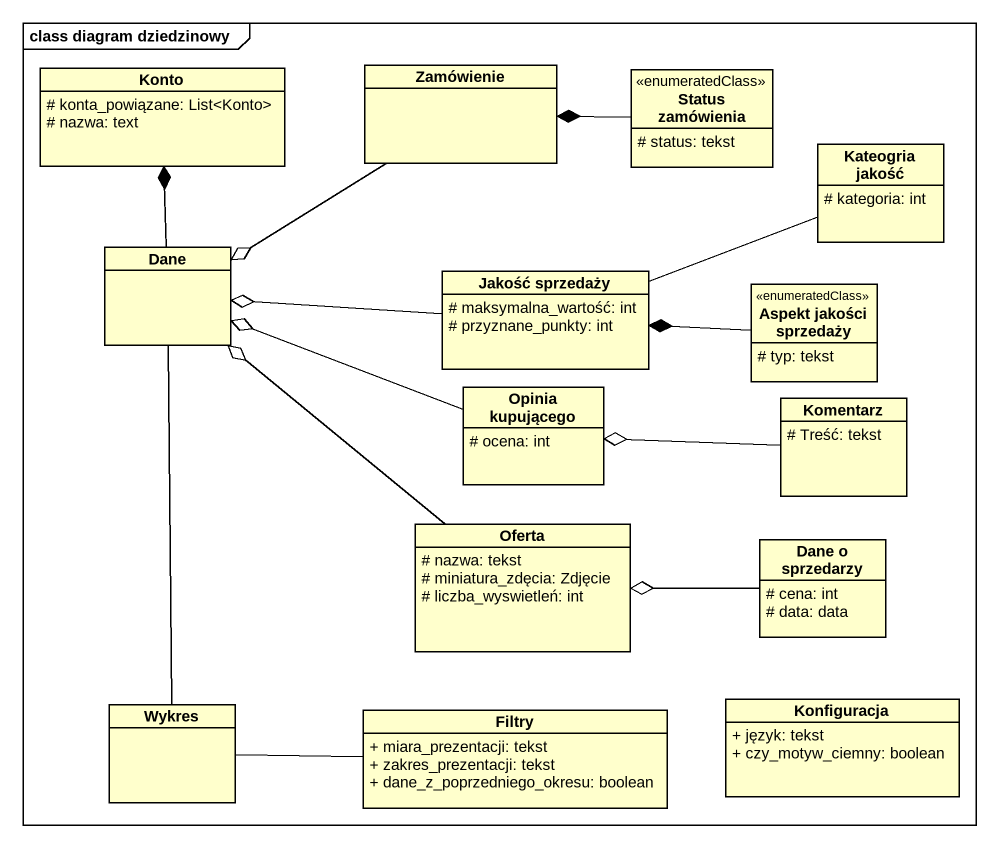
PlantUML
@startuml
mainframe class diagram dziedzinowy
hide circle
hide empty members
skinparam classAttributeIconSize 0
class Konto {
  # konta_powiązane: List<Konto>
  # nazwa: text
}
class Zamówienie
class "Status zamówienia" as Status_zamówienia <<enumeratedClass>> {
  # status: tekst
}
class "Kateogria jakość" as Kateogria_jakość {
  # kategoria: int
}
class Dane
class "Jakość sprzedaży" as Jakość_sprzedaży {
  # maksymalna_wartość: int
  # przyznane_punkty: int
}
class "Aspekt jakości sprzedaży" as Aspekt_jakości_sprzedaży <<enumeratedClass>> {
  # typ: tekst
}
class "Opinia kupującego" as Opinia_kupującego {
  # ocena: int
}
class Komentarz {
  # Treść: tekst
}
class Oferta {
  # nazwa: tekst
  # miniatura_zdęcia: Zdjęcie
  # liczba_wyswietleń: int
}
class "Dane o sprzedarzy" as Dane_o_sprzedarzy {
  # cena: int
  # data: data
}
class Wykres
class Filtry {
  + miara_prezentacji: tekst
  + zakres_prezentacji: tekst
  + dane_z_poprzedniego_okresu: boolean
}
class Konfiguracja {
  + język: tekst
  + czy_motyw_ciemny: boolean
}
Zamówienie --o Dane
Status_zamówienia -left-* Zamówienie
Dane -up-* Konto
Jakość_sprzedaży -right- Kateogria_jakość
Jakość_sprzedaży -left-o Dane
Aspekt_jakości_sprzedaży -left-* Jakość_sprzedaży
Opinia_kupującego -left-o Dane
Komentarz -left-o Opinia_kupującego
Oferta -up-o Dane
Dane_o_sprzedarzy -left-o Oferta
Wykres -up- Dane
Wykres -right- Filtry
@enduml
